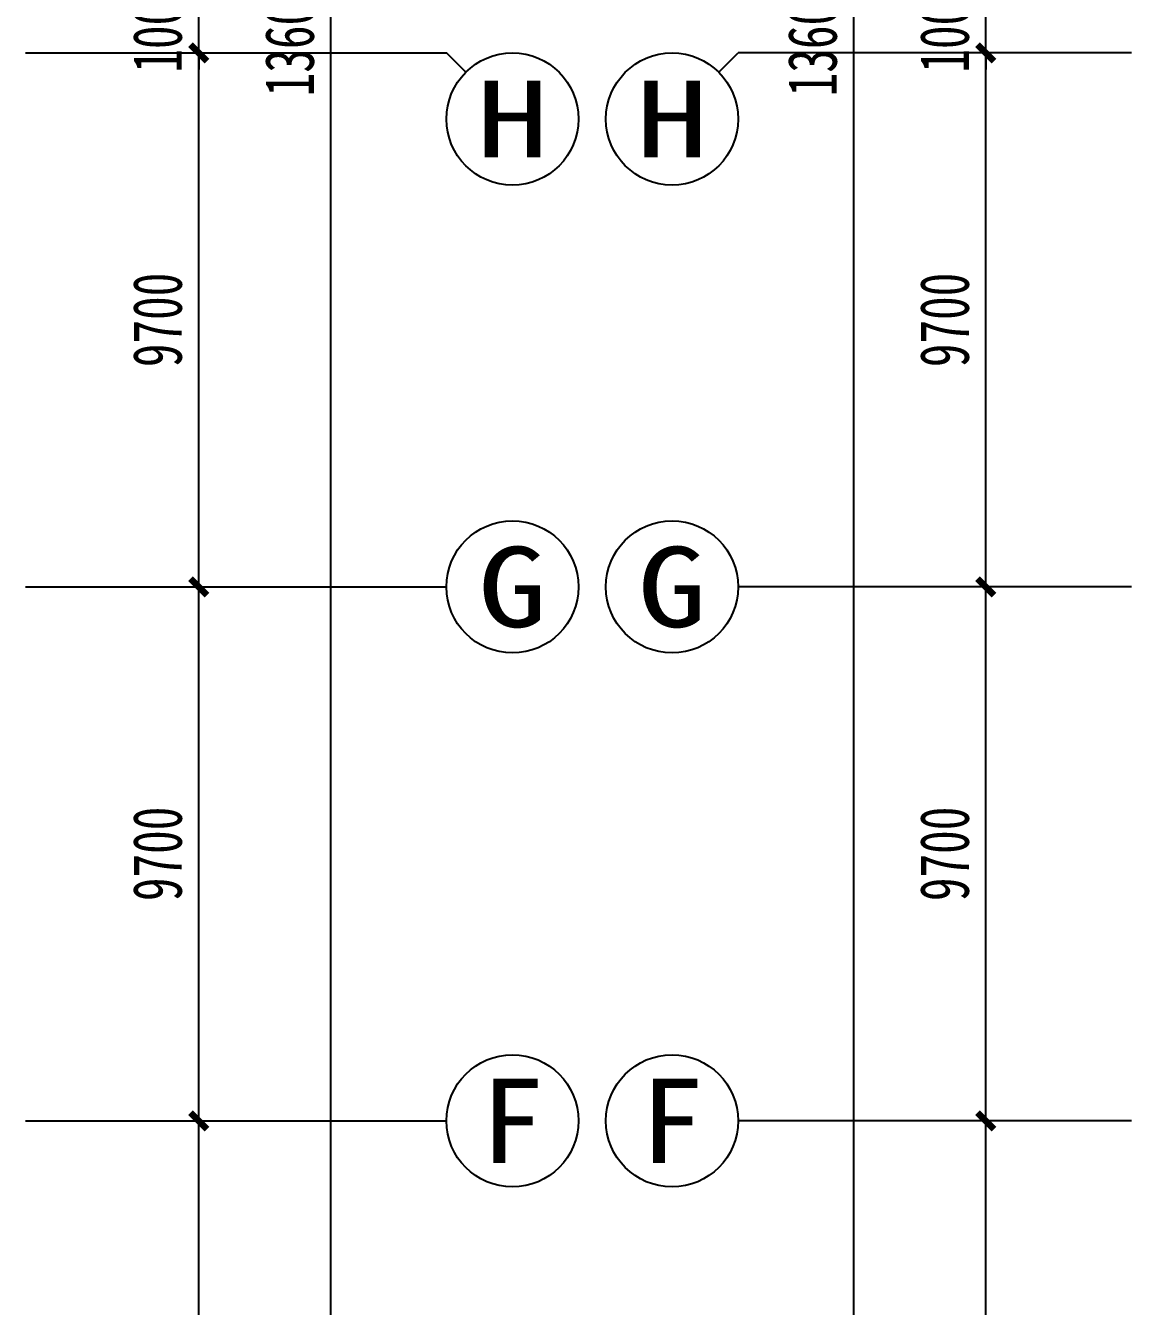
# Model space of a CAD drawing. Header units: millimetres. Extents: x -633009578 to 5705885, y -633235091 to 2571734.
# Drawn here: x 2849361 to 2869450, y 2317000 to 2340267 of the extents above; entities that cross this region are included whole.
import ezdxf
from ezdxf.enums import TextEntityAlignment as Align

# ---------------------------------------------------------------- set-up
doc = ezdxf.new("R2010")
doc.units = ezdxf.units.MM
doc.header["$LTSCALE"] = 1000
doc.header["$MEASUREMENT"] = 0
doc.layers.get('0').update_dxf_attribs({"color": 9})
for name, color, linetype in [('3T_WOOD', 21, 'Continuous'), ('AXIS_TEXT', 7, 'Continuous'), ('C-AXIS(轴号)', 3, 'Continuous')]:
    doc.layers.add(name, color=color, linetype=linetype)
doc.styles.add('_TCH_AXIS', font='simhei.ttf', dxfattribs={"bigfont": 'GBCBIG'})
doc.styles.add('_TCH_DIM_T3', font='simhei.ttf', dxfattribs={"width": 0.707, "bigfont": 'GBCBIG'})
doc.styles.add('COMPLEX', font='simhei.ttf')
doc.dimstyles.new('_TCH_ARCH&&300', dxfattribs={"dimtxt": 892.5, "dimasz": 300, "dimexe": 750, "dimexo": 900, "dimgap": 300, "dimtad": 1, "dimdec": 0, "dimzin": 0, "dimdsep": 46, "dimtxsty": '_TCH_DIM_T3', "dimblk": 'ARCHTICK', "dimcen": 0.09, "dimclrt": 7, "dimazin": 2, "dimtfac": 1, "dimtdec": 0, "dimtix": 1, "dimtmove": 2, "dimatfit": 3, "dimfxl": 1, "dimtolj": 1, "dimtzin": 0, "dimarcsym": 0})

# ---------------------------------------------------------------- blocks, each defined once
blk = doc.blocks.new('_ArchTick')
at = {"color": 0, "linetype": 'ByBlock', "const_width": 0.4}
blk.add_lwpolyline([(-0.5, -0.5), (0.5, 0.5)], dxfattribs=at)
blk = doc.blocks.new('*D297')
at = {"layer": 'C-AXIS(轴号)', "color": 0, "lineweight": -2, "transparency": 16777216}
for p, q in [((1114913.870481153, 1637418.591094813), (1117908.287704564, 1637418.591094813)), ((1117158.287704564, 1627718.591094813), (1117158.287704564, 1637418.591094813)), ((1114913.870481153, 1627718.591094813), (1117908.287704564, 1627718.591094813))]:
    blk.add_line(p, q, dxfattribs=at)
at = {"layer": 'Defpoints', "color": 0, "transparency": 16777216}
for p in [(1114013.870481153, 1637418.591094813), (1117158.287704564, 1637418.591094813), (1114013.870481153, 1627718.591094813)]:
    blk.add_point(p, dxfattribs=at)
at = {"layer": 'C-AXIS(轴号)', "color": 0, "linetype": 'ByBlock', "lineweight": -2, "transparency": 16777216, "xscale": 300, "yscale": 300, "zscale": 300}
for p, rotation in [((1117158.287704564, 1637418.591094813), 90), ((1117158.287704564, 1627718.591094813), 270)]:
    blk.add_blockref('_ArchTick', p, dxfattribs=dict(at, rotation=rotation))
at = {"layer": 'C-AXIS(轴号)', "color": 7, "transparency": 16777216, "insert": (1116412.037704564, 1632568.591094813), "char_height": 892.5, "attachment_point": 5, "rotation": 90, "style": '_TCH_DIM_T3'}
blk.add_mtext('\\A1;9700', dxfattribs=at)
blk = doc.blocks.new('*D298')
at = {"layer": 'C-AXIS(轴号)', "color": 0, "lineweight": -2, "transparency": 16777216}
for p, q in [((1114913.870481153, 1647118.591094813), (1117908.287704564, 1647118.591094813)), ((1117158.287704564, 1637418.591094813), (1117158.287704564, 1647118.591094813)), ((1114913.870481153, 1637418.591094813), (1117908.287704564, 1637418.591094813))]:
    blk.add_line(p, q, dxfattribs=at)
at = {"layer": 'Defpoints', "color": 0, "transparency": 16777216}
for p in [(1114013.870481153, 1647118.591094813), (1117158.287704564, 1647118.591094813), (1114013.870481153, 1637418.591094813)]:
    blk.add_point(p, dxfattribs=at)
at = {"layer": 'C-AXIS(轴号)', "color": 0, "linetype": 'ByBlock', "lineweight": -2, "transparency": 16777216, "xscale": 300, "yscale": 300, "zscale": 300}
for p, rotation in [((1117158.287704564, 1647118.591094813), 90), ((1117158.287704564, 1637418.591094813), 270)]:
    blk.add_blockref('_ArchTick', p, dxfattribs=dict(at, rotation=rotation))
at = {"layer": 'C-AXIS(轴号)', "color": 7, "transparency": 16777216, "insert": (1116412.037704564, 1642268.591094813), "char_height": 892.5, "attachment_point": 5, "rotation": 90, "style": '_TCH_DIM_T3'}
blk.add_mtext('\\A1;9700', dxfattribs=at)
blk = doc.blocks.new('*D299')
at = {"layer": 'C-AXIS(轴号)', "color": 0, "lineweight": -2, "transparency": 16777216}
for p, q in [((1114913.870481153, 1656818.591094813), (1117908.287704564, 1656818.591094813)), ((1117158.287704564, 1647118.591094813), (1117158.287704564, 1656818.591094813)), ((1114913.870481153, 1647118.591094813), (1117908.287704564, 1647118.591094813))]:
    blk.add_line(p, q, dxfattribs=at)
at = {"layer": 'Defpoints', "color": 0, "transparency": 16777216}
for p in [(1114013.870481153, 1656818.591094813), (1117158.287704564, 1656818.591094813), (1114013.870481153, 1647118.591094813)]:
    blk.add_point(p, dxfattribs=at)
at = {"layer": 'C-AXIS(轴号)', "color": 0, "linetype": 'ByBlock', "lineweight": -2, "transparency": 16777216, "xscale": 300, "yscale": 300, "zscale": 300}
for p, rotation in [((1117158.287704564, 1656818.591094813), 90), ((1117158.287704564, 1647118.591094813), 270)]:
    blk.add_blockref('_ArchTick', p, dxfattribs=dict(at, rotation=rotation))
at = {"layer": 'C-AXIS(轴号)', "color": 7, "transparency": 16777216, "insert": (1116412.037704564, 1651968.591094813), "char_height": 892.5, "attachment_point": 5, "rotation": 90, "style": '_TCH_DIM_T3'}
blk.add_mtext('\\A1;9700', dxfattribs=at)
blk = doc.blocks.new('*D300')
at = {"layer": 'C-AXIS(轴号)', "color": 0, "lineweight": -2, "transparency": 16777216}
for p, q in [((1117158.287704564, 1657818.591094813), (1117158.287704564, 1658118.591094813)), ((1114913.870481153, 1657818.591094813), (1117908.287704564, 1657818.591094813)), ((1117158.287704564, 1656818.591094813), (1117158.287704564, 1657818.591094813)), ((1114913.870481153, 1656818.591094813), (1117908.287704564, 1656818.591094813)), ((1117158.287704564, 1656818.591094813), (1117158.287704564, 1656518.591094813))]:
    blk.add_line(p, q, dxfattribs=at)
at = {"layer": 'Defpoints', "color": 0, "transparency": 16777216}
for p in [(1114013.870481153, 1657818.591094813), (1117158.287704564, 1657818.591094813), (1114013.870481153, 1656818.591094813)]:
    blk.add_point(p, dxfattribs=at)
at = {"layer": 'C-AXIS(轴号)', "color": 0, "linetype": 'ByBlock', "lineweight": -2, "transparency": 16777216, "xscale": 300, "yscale": 300, "zscale": 300}
for p, rotation in [((1117158.287704564, 1657818.591094813), 270), ((1117158.287704564, 1656818.591094813), 90)]:
    blk.add_blockref('_ArchTick', p, dxfattribs=dict(at, rotation=rotation))
at = {"layer": 'C-AXIS(轴号)', "color": 7, "transparency": 16777216, "insert": (1116412.037704564, 1657318.591094813), "char_height": 892.5, "attachment_point": 5, "rotation": 90, "style": '_TCH_DIM_T3'}
blk.add_mtext('\\A1;1000', dxfattribs=at)
blk = doc.blocks.new('*D309')
at = {"layer": 'C-AXIS(轴号)', "color": 0, "lineweight": -2, "transparency": 16777216}
for p, q in [((1114913.870481153, 1725358.591094809), (1120308.287704564, 1725358.591094809)), ((1119558.287704564, 1589278.591094809), (1119558.287704564, 1725358.591094809)), ((1114913.870481153, 1589278.591094809), (1120308.287704564, 1589278.591094809))]:
    blk.add_line(p, q, dxfattribs=at)
at = {"layer": 'Defpoints', "color": 0, "transparency": 16777216}
for p in [(1114013.870481153, 1725358.591094809), (1119558.287704564, 1725358.591094809), (1114013.870481153, 1589278.591094809)]:
    blk.add_point(p, dxfattribs=at)
at = {"layer": 'C-AXIS(轴号)', "color": 0, "linetype": 'ByBlock', "lineweight": -2, "transparency": 16777216, "xscale": 300, "yscale": 300, "zscale": 300}
for p, rotation in [((1119558.287704564, 1725358.591094809), 90), ((1119558.287704564, 1589278.591094809), 270)]:
    blk.add_blockref('_ArchTick', p, dxfattribs=dict(at, rotation=rotation))
at = {"layer": 'C-AXIS(轴号)', "color": 7, "transparency": 16777216, "insert": (1118812.037704564, 1657318.591094809), "char_height": 892.5, "attachment_point": 5, "rotation": 90, "style": '_TCH_DIM_T3'}
blk.add_mtext('\\A1;136080', dxfattribs=at)
blk = doc.blocks.new('*D314')
at = {"layer": 'C-AXIS(轴号)', "color": 0, "lineweight": -2, "transparency": 16777216}
for p, q in [((1091976.748846702, 1637418.591094813), (1089481.408816443, 1637418.591094813)), ((1090231.408816443, 1627718.591094813), (1090231.408816443, 1637418.591094813)), ((1091976.748846702, 1627718.591094813), (1089481.408816443, 1627718.591094813))]:
    blk.add_line(p, q, dxfattribs=at)
at = {"layer": 'Defpoints', "color": 0, "transparency": 16777216}
for p in [(1090231.408816443, 1637418.591094813), (1092876.748846702, 1637418.591094813), (1092876.748846702, 1627718.591094813)]:
    blk.add_point(p, dxfattribs=at)
at = {"layer": 'C-AXIS(轴号)', "color": 0, "linetype": 'ByBlock', "lineweight": -2, "transparency": 16777216, "xscale": 300, "yscale": 300, "zscale": 300}
for p, rotation in [((1090231.408816443, 1637418.591094813), 90), ((1090231.408816443, 1627718.591094813), 270)]:
    blk.add_blockref('_ArchTick', p, dxfattribs=dict(at, rotation=rotation))
at = {"layer": 'C-AXIS(轴号)', "color": 7, "transparency": 16777216, "insert": (1089485.158816443, 1632568.591094813), "char_height": 892.5, "attachment_point": 5, "rotation": 90, "style": '_TCH_DIM_T3'}
blk.add_mtext('\\A1;9700', dxfattribs=at)
blk = doc.blocks.new('*D315')
at = {"layer": 'C-AXIS(轴号)', "color": 0, "lineweight": -2, "transparency": 16777216}
for p, q in [((1091976.748846702, 1647118.591094813), (1089481.408816443, 1647118.591094813)), ((1090231.408816443, 1637418.591094813), (1090231.408816443, 1647118.591094813)), ((1091976.748846702, 1637418.591094813), (1089481.408816443, 1637418.591094813))]:
    blk.add_line(p, q, dxfattribs=at)
at = {"layer": 'Defpoints', "color": 0, "transparency": 16777216}
for p in [(1090231.408816443, 1647118.591094813), (1092876.748846702, 1647118.591094813), (1092876.748846702, 1637418.591094813)]:
    blk.add_point(p, dxfattribs=at)
at = {"layer": 'C-AXIS(轴号)', "color": 0, "linetype": 'ByBlock', "lineweight": -2, "transparency": 16777216, "xscale": 300, "yscale": 300, "zscale": 300}
for p, rotation in [((1090231.408816443, 1647118.591094813), 90), ((1090231.408816443, 1637418.591094813), 270)]:
    blk.add_blockref('_ArchTick', p, dxfattribs=dict(at, rotation=rotation))
at = {"layer": 'C-AXIS(轴号)', "color": 7, "transparency": 16777216, "insert": (1089485.158816443, 1642268.591094813), "char_height": 892.5, "attachment_point": 5, "rotation": 90, "style": '_TCH_DIM_T3'}
blk.add_mtext('\\A1;9700', dxfattribs=at)
blk = doc.blocks.new('*D316')
at = {"layer": 'C-AXIS(轴号)', "color": 0, "lineweight": -2, "transparency": 16777216}
for p, q in [((1091976.748846702, 1656818.591094813), (1089481.408816443, 1656818.591094813)), ((1090231.408816443, 1647118.591094813), (1090231.408816443, 1656818.591094813)), ((1091976.748846702, 1647118.591094813), (1089481.408816443, 1647118.591094813))]:
    blk.add_line(p, q, dxfattribs=at)
at = {"layer": 'Defpoints', "color": 0, "transparency": 16777216}
for p in [(1090231.408816443, 1656818.591094813), (1092876.748846702, 1656818.591094813), (1092876.748846702, 1647118.591094813)]:
    blk.add_point(p, dxfattribs=at)
at = {"layer": 'C-AXIS(轴号)', "color": 0, "linetype": 'ByBlock', "lineweight": -2, "transparency": 16777216, "xscale": 300, "yscale": 300, "zscale": 300}
for p, rotation in [((1090231.408816443, 1656818.591094813), 90), ((1090231.408816443, 1647118.591094813), 270)]:
    blk.add_blockref('_ArchTick', p, dxfattribs=dict(at, rotation=rotation))
at = {"layer": 'C-AXIS(轴号)', "color": 7, "transparency": 16777216, "insert": (1089485.158816443, 1651968.591094813), "char_height": 892.5, "attachment_point": 5, "rotation": 90, "style": '_TCH_DIM_T3'}
blk.add_mtext('\\A1;9700', dxfattribs=at)
blk = doc.blocks.new('*D317')
at = {"layer": 'C-AXIS(轴号)', "color": 0, "lineweight": -2, "transparency": 16777216}
for p, q in [((1090231.408816443, 1657818.591094813), (1090231.408816443, 1658118.591094813)), ((1091976.748846702, 1657818.591094813), (1089481.408816443, 1657818.591094813)), ((1090231.408816443, 1656818.591094813), (1090231.408816443, 1657818.591094813)), ((1091976.748846702, 1656818.591094813), (1089481.408816443, 1656818.591094813)), ((1090231.408816443, 1656818.591094813), (1090231.408816443, 1656518.591094813))]:
    blk.add_line(p, q, dxfattribs=at)
at = {"layer": 'Defpoints', "color": 0, "transparency": 16777216}
for p in [(1090231.408816443, 1657818.591094813), (1092876.748846702, 1657818.591094813), (1092876.748846702, 1656818.591094813)]:
    blk.add_point(p, dxfattribs=at)
at = {"layer": 'C-AXIS(轴号)', "color": 0, "linetype": 'ByBlock', "lineweight": -2, "transparency": 16777216, "xscale": 300, "yscale": 300, "zscale": 300}
for p, rotation in [((1090231.408816443, 1657818.591094813), 270), ((1090231.408816443, 1656818.591094813), 90)]:
    blk.add_blockref('_ArchTick', p, dxfattribs=dict(at, rotation=rotation))
at = {"layer": 'C-AXIS(轴号)', "color": 7, "transparency": 16777216, "insert": (1089485.158816443, 1657318.591094813), "char_height": 892.5, "attachment_point": 5, "rotation": 90, "style": '_TCH_DIM_T3'}
blk.add_mtext('\\A1;1000', dxfattribs=at)
blk = doc.blocks.new('*D325')
at = {"layer": 'C-AXIS(轴号)', "color": 0, "lineweight": -2, "transparency": 16777216}
for p, q in [((1091976.748846702, 1725358.591094822), (1087081.408816443, 1725358.591094822)), ((1087831.408816443, 1589278.591094822), (1087831.408816443, 1725358.591094822)), ((1091976.748846702, 1589278.591094822), (1087081.408816443, 1589278.591094822))]:
    blk.add_line(p, q, dxfattribs=at)
at = {"layer": 'Defpoints', "color": 0, "transparency": 16777216}
for p in [(1087831.408816443, 1725358.591094822), (1092876.748846702, 1725358.591094822), (1092876.748846702, 1589278.591094822)]:
    blk.add_point(p, dxfattribs=at)
at = {"layer": 'C-AXIS(轴号)', "color": 0, "linetype": 'ByBlock', "lineweight": -2, "transparency": 16777216, "xscale": 300, "yscale": 300, "zscale": 300}
for p, rotation in [((1087831.408816443, 1725358.591094822), 90), ((1087831.408816443, 1589278.591094822), 270)]:
    blk.add_blockref('_ArchTick', p, dxfattribs=dict(at, rotation=rotation))
at = {"layer": 'C-AXIS(轴号)', "color": 7, "transparency": 16777216, "insert": (1087085.158816443, 1657318.591094822), "char_height": 892.5, "attachment_point": 5, "rotation": 90, "style": '_TCH_DIM_T3'}
blk.add_mtext('\\A1;136080', dxfattribs=at)
blk = doc.blocks.new('_AXISO')
blk.add_circle((0, 0), 0.5)
at = {"layer": 'AXIS_TEXT', "style": 'COMPLEX', "width": 1.041666666666667}
blk.add_attdef('A', text='', height=0.56, dxfattribs=at).set_placement((-0.25, -0.28), (0.25, -0.28), align=Align.FIT)
blk = doc.blocks.new('负一层平面图9')
at = {"layer": 'C-AXIS(轴号)'}
for p, q in [((1085379.936953866, 1656467.119232237), (1085731.408816443, 1656818.591094813)), ((1092876.748846702, 1656818.591094813), (1085731.408816443, 1656818.591094813)), ((1114013.870481153, 1656818.591094813), (1121658.287704564, 1656818.591094813)), ((1122009.75956714, 1656467.119232237), (1121658.287704564, 1656818.591094813)), ((1092876.748846702, 1647118.591094813), (1085731.408816443, 1647118.591094813)), ((1114013.870481153, 1647118.591094813), (1121658.287704564, 1647118.591094813)), ((1092876.748846702, 1637418.591094813), (1085731.408816443, 1637418.591094813)), ((1114013.870481153, 1637418.591094813), (1121658.287704564, 1637418.591094813))]:
    blk.add_line(p, q, dxfattribs=at)
ref = blk.add_blockref('_AXISO', (1084531.408816443, 1655618.591094813), dxfattribs=dict(at, xscale=2400, yscale=2400, zscale=2400))
ref.add_attrib('A', 'H', dxfattribs={"layer": 'AXIS_TEXT', "height": 1390.344827586207, "style": '_TCH_AXIS'}).set_placement((1083869.339850925, 1654923.41868102), (1085193.47778196, 1654923.41868102), align=Align.FIT)
ref = blk.add_blockref('_AXISO', (1122858.287704564, 1655618.591094813), dxfattribs=dict(at, xscale=2400, yscale=2400, zscale=2400))
ref.add_attrib('A', 'H', dxfattribs={"layer": 'AXIS_TEXT', "height": 1390.344827586207, "style": '_TCH_AXIS'}).set_placement((1122196.218739047, 1654923.41868102), (1123520.356670081, 1654923.41868102), align=Align.FIT)
ref = blk.add_blockref('_AXISO', (1084531.408816443, 1647118.591094813), dxfattribs=dict(at, xscale=2400, yscale=2400, zscale=2400))
ref.add_attrib('A', 'G', dxfattribs={"layer": 'AXIS_TEXT', "height": 1457.772676541369, "style": '_TCH_AXIS'}).set_placement((1083906.649097925, 1646389.704756543), (1085156.16853496, 1646389.704756543), align=Align.FIT)
ref = blk.add_blockref('_AXISO', (1122858.287704564, 1647118.591094813), dxfattribs=dict(at, xscale=2400, yscale=2400, zscale=2400))
ref.add_attrib('A', 'G', dxfattribs={"layer": 'AXIS_TEXT', "height": 1457.772676541369, "style": '_TCH_AXIS'}).set_placement((1122233.527986046, 1646389.704756543), (1123483.047423082, 1646389.704756543), align=Align.FIT)
ref = blk.add_blockref('_AXISO', (1084531.408816443, 1637418.591094813), dxfattribs=dict(at, xscale=2400, yscale=2400, zscale=2400))
ref.add_attrib('A', 'F', dxfattribs={"layer": 'AXIS_TEXT', "height": 1527.228902462397, "style": '_TCH_AXIS'}).set_placement((1083949.60732979, 1636654.976643582), (1085113.210303095, 1636654.976643582), align=Align.FIT)
ref = blk.add_blockref('_AXISO', (1122858.287704564, 1637418.591094813), dxfattribs=dict(at, xscale=2400, yscale=2400, zscale=2400))
ref.add_attrib('A', 'F', dxfattribs={"layer": 'AXIS_TEXT', "height": 1527.228902462397, "style": '_TCH_AXIS'}).set_placement((1122276.486217912, 1636654.976643582), (1123440.089191217, 1636654.976643582), align=Align.FIT)
for p1, p2, distance, picture, middle in [((1092876.748846702, 1589278.591094822), (1092876.748846702, 1725358.591094822), 5045.340030258987, '*D325', (1087085.158816443, 1657318.591094822)), ((1114013.870481153, 1589278.591094809), (1114013.870481153, 1725358.591094809), -5544.417223410914, '*D309', (1118812.037704564, 1657318.591094809)), ((1092876.748846702, 1656818.591094813), (1092876.748846702, 1657818.591094813), 2645.340030258987, '*D317', (1089485.158816443, 1657318.591094813)), ((1114013.870481153, 1656818.591094813), (1114013.870481153, 1657818.591094813), -3144.4172234109137, '*D300', (1116412.037704564, 1657318.591094813)), ((1092876.748846702, 1647118.591094813), (1092876.748846702, 1656818.591094813), 2645.340030258987, '*D316', (1089485.158816443, 1651968.591094813)), ((1114013.870481153, 1647118.591094813), (1114013.870481153, 1656818.591094813), -3144.4172234109137, '*D299', (1116412.037704564, 1651968.591094813)), ((1092876.748846702, 1637418.591094813), (1092876.748846702, 1647118.591094813), 2645.340030258987, '*D315', (1089485.158816443, 1642268.591094813)), ((1114013.870481153, 1637418.591094813), (1114013.870481153, 1647118.591094813), -3144.4172234109137, '*D298', (1116412.037704564, 1642268.591094813)), ((1092876.748846702, 1627718.591094813), (1092876.748846702, 1637418.591094813), 2645.340030258987, '*D314', (1089485.158816443, 1632568.591094813)), ((1114013.870481153, 1627718.591094813), (1114013.870481153, 1637418.591094813), -3144.4172234109137, '*D297', (1116412.037704564, 1632568.591094813))]:
    dim = blk.add_aligned_dim(p1=p1, p2=p2, distance=distance, dimstyle='_TCH_ARCH&&300', dxfattribs=at)
    dim.commit()
    dim.dimension.update_dxf_attribs({"geometry": picture, "text_midpoint": middle})

msp = doc.modelspace()

# ---------------------------------------------------------------- block references
at = {"layer": '3T_WOOD'}
for p in [(1735346.985753094, 682952.070850966), (1776573.332157411, 682952.070850966)]:
    msp.add_blockref('负一层平面图9', p, dxfattribs=at)

doc.saveas('drawing.dxf')
